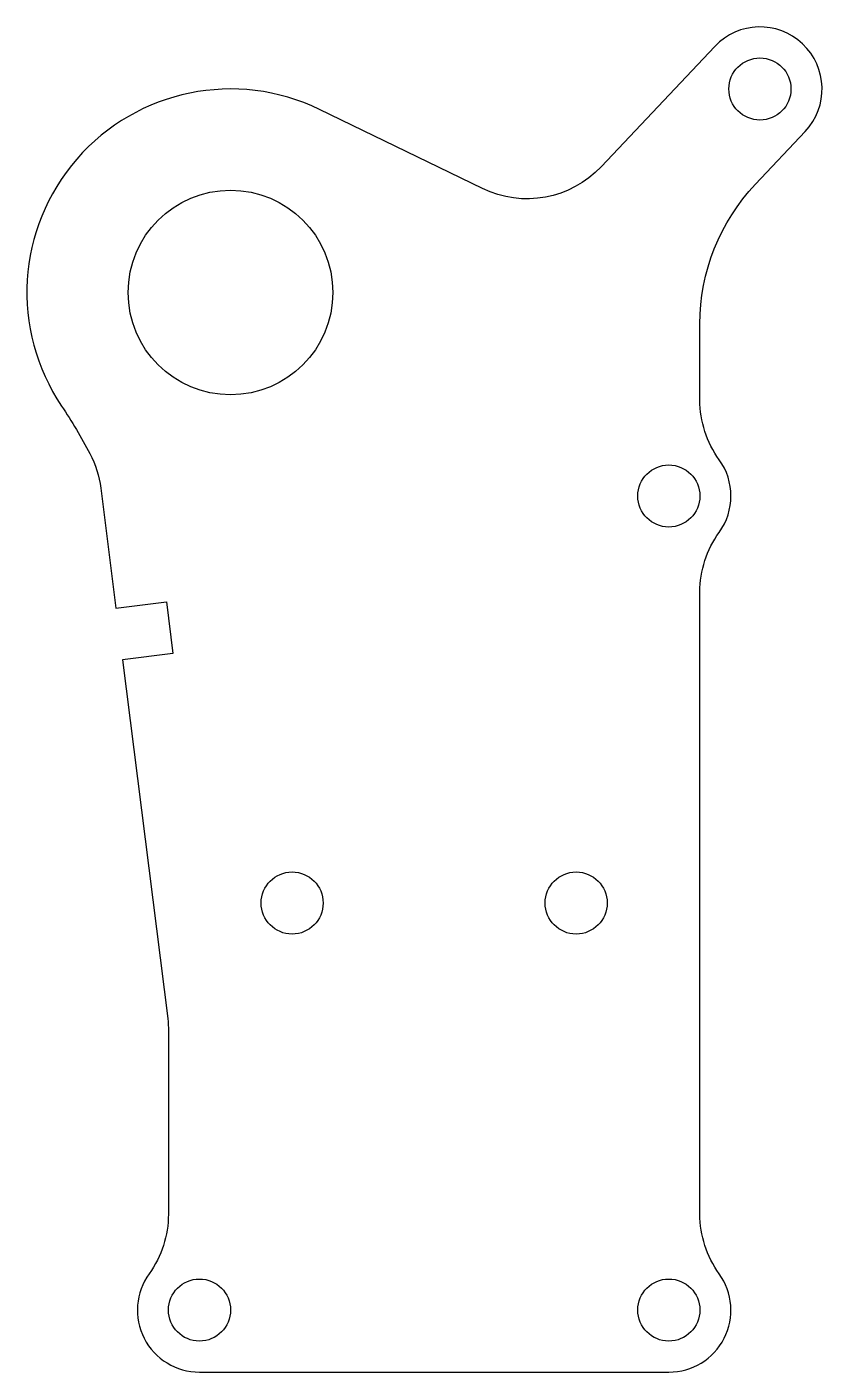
# Model space of a CAD drawing. Header units: millimetres. Extents: x 262 to 340, y 22 to 154.
import ezdxf

# ---------------------------------------------------------------- set-up
doc = ezdxf.new("R2010")
doc.units = ezdxf.units.MM

msp = doc.modelspace()

# ---------------------------------------------------------------- linework, layer by layer
msp.add_lwpolyline([(338.62, 143.7, 1), (329.75, 152.07), (318.58, 140.23, -0.32771), (306.93, 138.09), (290.92, 145.87, 0.766141), (265.59, 116.72, -0.027192), (268.37, 112.05, -0.089722), (269.44, 108.66), (270.92, 96.85), (275.89, 97.47), (276.52, 92.41), (271.56, 91.79), (276.01, 56.52, -0.031342), (276.08, 55.27), (276.08, 37.31, -0.157711), (274.19, 31.45, 0.611897), (279.13, 21.78), (325.23, 21.78, 0.611897), (330.18, 31.45, -0.157711), (328.28, 37.31), (328.28, 98.45, -0.157711), (330.18, 104.31, 0.323467), (330.18, 111.45, -0.157711), (328.28, 117.31), (328.28, 124.79, -0.191356), (333.74, 138.52)], format="xyb", close=True)
for centre, radius in [((334.18, 147.88), 3.05), ((282.18, 127.88), 10.05), ((325.23, 107.88), 3.05), ((288.23, 67.88), 3.05), ((316.13, 67.88), 3.05), ((279.13, 27.88), 3.05), ((325.23, 27.88), 3.05)]:
    msp.add_circle(centre, radius)

doc.saveas('drawing.dxf')
